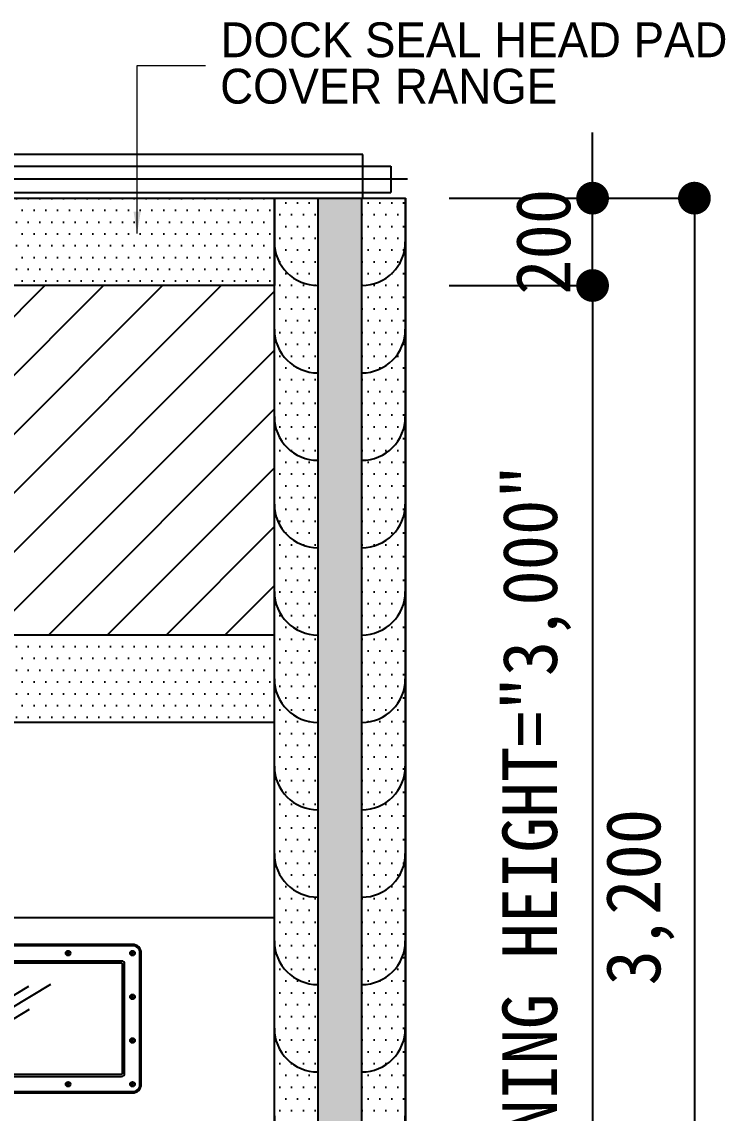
# Model space of a CAD drawing. Header units: millimetres. Extents: x 909 to 159266, y 137 to 21462.
# Drawn here: x 10528 to 12139, y 9386 to 11884 of the extents above; entities that cross this region are included whole.
import ezdxf

# ---------------------------------------------------------------- set-up
doc = ezdxf.new("R2010")
doc.units = ezdxf.units.MM
doc.header["$LTSCALE"] = 50
doc.header["$MEASUREMENT"] = 0
doc.linetypes.add('CEN', pattern=[62, 60, -1, 0, -1])
doc.linetypes.add('HIDDEN', pattern=[2, 1, -1])
doc.layers.get('Defpoints').update_dxf_attribs({"color": 181})
for name, color, linetype in [('252', 252, 'Continuous'), ('DIM', 7, 'Continuous'), ('OHD Panel', 5, 'Continuous')]:
    doc.layers.add(name, color=color, linetype=linetype)
doc.styles.add('2020음성 1차', font='나눔고딕Bold.ttf')
doc.styles.get("Standard").update_dxf_attribs({"font": 'NanumGothicBold.ttf'})
doc.styles.add('돋움체', font='')
doc.styles.add('헤드라인', font='')
doc.styles.get('돋움체').set_extended_font_data('DotumChe')
doc.styles.get('헤드라인').set_extended_font_data('HY울릉도M')
doc.dimstyles.new('ISO-25', dxfattribs={"dimtxt": 2.5, "dimasz": 2.5, "dimexe": 1.25, "dimexo": 0.625, "dimtad": 1, "dimtxsty": 'Standard', "dimcen": 2.5, "dimadec": 0, "dimazin": 0, "dimtfac": 1, "dimtmove": 0, "dimatfit": 3, "dimfxl": 1, "dimarcsym": 0})
doc.dimstyles.new('류재성$0', dxfattribs={"dimscale": 50, "dimtxt": 3, "dimasz": 1.5, "dimexe": 0, "dimexo": 2, "dimgap": 1, "dimtad": 1, "dimdec": 0, "dimdsep": 46, "dimlunit": 6, "dimtxsty": '2020음성 1차', "dimblk1": 'DOT', "dimblk2": 'DOT', "dimsah": 1, "dimcen": 0.09, "dimclrt": 4, "dimadec": 0, "dimazin": 0, "dimtfac": 1, "dimtdec": 4, "dimtofl": 0, "dimtmove": 0, "dimatfit": 3, "dimldrblk": 'DOT', "dimfxl": 1, "dimtolj": 1, "dimtzin": 0, "dimarcsym": 0})
pattern_1 = [(0, (-131276.867, 86558.742), (13.49375, 26.9875), [0, -26.9875])]

# ---------------------------------------------------------------- blocks, each defined once
blk = doc.blocks.new('_Dot')
at = {"layer": 'DIM', "color": 0, "lineweight": -2}
blk.add_line((-0.5, 0), (-1, 0), dxfattribs=at)
at = {"layer": 'DIM', "color": 0, "const_width": 0.5}
blk.add_lwpolyline([(-0.25, 0, 1), (0.25, 0, 1)], format="xyb", close=True, dxfattribs=at)
blk = doc.blocks.new('*D5524')
at = {"layer": '252', "color": 0, "lineweight": -2}
for p, q in [((11506.4, 11280.3), (11835.2, 11280.3)), ((11835.2, 11205.3), (11835.2, 8355.3)), ((11656.4, 8280.3), (11835.2, 8280.3))]:
    blk.add_line(p, q, dxfattribs=at)
at = {"layer": 'Defpoints', "color": 0}
for p in [(11406.4, 11280.3), (11556.4, 8280.3), (11835.2, 8280.3)]:
    blk.add_point(p, dxfattribs=at)
at = {"layer": '252', "color": 0, "linetype": 'ByBlock', "lineweight": -2, "xscale": 75, "yscale": 75, "zscale": 75}
for p, rotation in [((11835.2, 11280.3), 90), ((11835.2, 8280.3), 270)]:
    blk.add_blockref('_Dot', p, dxfattribs=dict(at, rotation=rotation))
at = {"layer": '252', "color": 4, "insert": (11707.4, 9780.3), "char_height": 125, "attachment_point": 5, "rotation": 90, "style": '돋움체'}
blk.add_mtext('\\A1;DOCK OPENING HEIGHT="3,000"', dxfattribs=at)
blk = doc.blocks.new('*D5525')
at = {"layer": '252', "color": 0, "lineweight": -2}
for p, q in [((11506.4, 11480.2), (12068.5, 11480.2)), ((12068.5, 11405.2), (12068.5, 8355.3)), ((11656.4, 8280.3), (12068.5, 8280.3))]:
    blk.add_line(p, q, dxfattribs=at)
at = {"layer": 'Defpoints', "color": 0}
for p in [(11406.4, 11480.2), (11556.4, 8280.3), (12068.5, 8280.3)]:
    blk.add_point(p, dxfattribs=at)
at = {"layer": '252', "color": 0, "linetype": 'ByBlock', "lineweight": -2, "xscale": 75, "yscale": 75, "zscale": 75}
for p, rotation in [((12068.5, 11480.2), 90), ((12068.5, 8280.3), 270)]:
    blk.add_blockref('_Dot', p, dxfattribs=dict(at, rotation=rotation))
at = {"layer": '252', "color": 4, "insert": (11944.1, 9880.3), "char_height": 125, "attachment_point": 5, "rotation": 90, "style": '돋움체'}
blk.add_mtext('\\A1;3,200', dxfattribs=at)
blk = doc.blocks.new('*D5526')
at = {"layer": '252', "color": 0, "lineweight": -2}
for p, q in [((11835.2, 11555.2), (11835.2, 11630.2)), ((11596.4, 11480.2), (11835.2, 11480.2)), ((11835.2, 11280.3), (11835.2, 11480.2)), ((11596.4, 11280.3), (11835.2, 11280.3)), ((11835.2, 11205.3), (11835.2, 11130.3))]:
    blk.add_line(p, q, dxfattribs=at)
at = {"layer": 'Defpoints', "color": 0}
for p in [(11496.4, 11480.2), (11835.2, 11480.2), (11496.4, 11280.3)]:
    blk.add_point(p, dxfattribs=at)
at = {"layer": '252', "color": 0, "linetype": 'ByBlock', "lineweight": -2, "xscale": 75, "yscale": 75, "zscale": 75}
for p, rotation in [((11835.2, 11480.2), 270), ((11835.2, 11280.3), 90)]:
    blk.add_blockref('_Dot', p, dxfattribs=dict(at, rotation=rotation))
at = {"layer": '252', "color": 4, "insert": (11722.6, 11380.3), "char_height": 125, "attachment_point": 5, "rotation": 90, "style": '돋움체'}
blk.add_mtext('\\A1;200', dxfattribs=at)
blk = doc.blocks.new('SIDE DUCK SEAL')
h = blk.add_hatch()
h.set_pattern_fill('DOTS', color=3, scale=17)
h.set_pattern_definition([(0, (0, 0), (13.49375, 26.9875), [0, -26.9875])])
h.paths.add_polyline_path([(142683.2, -75178.5, 0.414214), (142783.2, -75278.5), (142783.2, -75078.5), (142683.2, -75078.5)])
h.paths.add_polyline_path([(142683.2, -75178.5), (142683.2, -75278.5), (142783.2, -75278.5, -0.414214)], flags=17)
h.paths.add_polyline_path([(142983.2, -75178.5), (142983.2, -75078.5), (142883.2, -75078.5), (142883.2, -75278.5, 0.414214)])
h.paths.add_polyline_path([(142983.2, -75178.5, -0.414214), (142883.2, -75278.5), (142983.2, -75278.5)], flags=17)
h = blk.add_hatch(color=2)
h.dxf.hatch_style = 1
h.paths.add_polyline_path([(142883.2, -75078.5), (142783.2, -75078.5), (142783.2, -75278.5), (142883.2, -75278.5)])
at = {"layer": 'DIM', "color": 3}
for p, q in [((142783.2, -75278.5, 0), (142783.2, -75078.5, 0)), ((142883.2, -75278.5, 0), (142883.2, -75078.5, 0))]:
    blk.add_line(p, q, dxfattribs=at)
at = {"layer": 'DIM', "color": 3, "elevation": 0}
for points in [[(142683.2, -75278.5), (142683.2, -75078.5)], [(142983.2, -75078.5), (142983.2, -75078.5), (142983.2, -75278.5)]]:
    blk.add_lwpolyline(points, dxfattribs=at)
at = {"layer": 'DIM', "color": 3}
for centre, start, end in [((142783.2, -75178.5, 0), 180, 270), ((142883.2, -75178.5, 0), 270, 0)]:
    blk.add_arc(centre, 100, start, end, dxfattribs=at)
blk = doc.blocks.new('채광창 630X340X3T')
at = {"elevation": 0}
for points in [[(95296.2, -22646.9), (95296.2, -22346.9, 0.414214), (95276.2, -22326.9), (94686.2, -22326.9, 0.414214), (94666.2, -22346.9), (94666.2, -22646.9, 0.414214), (94686.2, -22666.9), (95276.2, -22666.9, 0.414214)], [(95293.2, -22646.9), (95293.2, -22346.9, 0.414214), (95276.2, -22329.9), (94686.2, -22329.9, 0.414214), (94669.2, -22346.9), (94669.2, -22646.9, 0.414214), (94686.2, -22663.9), (95276.2, -22663.9, 0.414214)], [(95258.2, -22621.9), (95258.2, -22371.9, 0.414214), (95251.2, -22364.9), (94711.2, -22364.9, 0.414214), (94704.2, -22371.9), (94704.2, -22621.9, 0.414214), (94711.2, -22628.9), (95251.2, -22628.9, 0.414214)], [(95253.2, -22621.9), (95253.2, -22371.9, 0.414214), (95251.2, -22369.9), (94711.2, -22369.9, 0.414214), (94709.2, -22371.9), (94709.2, -22621.9, 0.414214), (94711.2, -22623.9), (95251.2, -22623.9, 0.414214)]]:
    blk.add_lwpolyline(points, format="xyb", close=True, dxfattribs=at)
at = {"color": 4, "elevation": 0, "flags": 128}
for points in [[(95088.1, -22418.3), (94854.5, -22559.2)], [(95038.2, -22423.1), (94863, -22528.8)], [(95039.5, -22475.8), (94933.7, -22539.6)]]:
    blk.add_lwpolyline(points, dxfattribs=at)
for centre, radius in [((94686.2, -22346.9, 0), 5.5), ((94686.2, -22346.9, 0), 2.25), ((94833.7, -22346.9, 0), 5.5), ((94833.7, -22346.9, 0), 2.25), ((94981.2, -22346.9, 0), 5.5), ((94981.2, -22346.9, 0), 2.25), ((95128.7, -22346.9, 0), 5.5), ((95128.7, -22346.9, 0), 2.25), ((95276.2, -22346.9, 0), 5.5), ((95276.2, -22346.9, 0), 2.25), ((94686.2, -22446.9, 0), 5.5), ((94686.2, -22446.9, 0), 2.25), ((95276.2, -22446.9, 0), 5.5), ((95276.2, -22446.9, 0), 2.25), ((94686.2, -22546.9, 0), 5.5), ((94686.2, -22546.9, 0), 2.25), ((95276.2, -22546.9, 0), 5.5), ((95276.2, -22546.9, 0), 2.25), ((94686.2, -22646.9, 0), 5.5), ((94686.2, -22646.9, 0), 2.25), ((94833.7, -22646.9, 0), 5.5), ((94833.7, -22646.9, 0), 2.25), ((94981.2, -22646.9, 0), 5.5), ((94981.2, -22646.9, 0), 2.25), ((95128.7, -22646.9, 0), 5.5), ((95128.7, -22646.9, 0), 2.25), ((95276.2, -22646.9, 0), 5.5), ((95276.2, -22646.9, 0), 2.25)]:
    blk.add_circle(centre, radius)
blk = doc.blocks.new('*U5503')
at = {"rotation": 180}
blk.add_blockref('채광창 630X340X3T', (95726.2, -22746.9, 0), dxfattribs=at)
blk = doc.blocks.new('*U5502')
at = {"color": 0, "linetype": 'ByBlock', "lineweight": -2, "transparency": 16777216, "rotation": 180}
for p in [(839015.7, -73998.2, 0), (840075.7, -73998.2, 0)]:
    blk.add_blockref('*U5503', p, dxfattribs=at)

msp = doc.modelspace()

# ---------------------------------------------------------------- hatches: boundary and pattern name
h = msp.add_hatch()
h.set_pattern_fill('DOTS', color=3, scale=17)
h.set_pattern_definition(pattern_1)
h.paths.add_polyline_path([(8806.4, 11480.3), (11106.4, 11480.3), (11106.4, 11280.3), (8806.4, 11280.3)])
h = msp.add_hatch()
h.set_pattern_fill('ANSI31', color=256, scale=30)
h.set_pattern_definition([(45, (-41448.75, -24449.88), (-67.35192, 67.35192), [])])
h.paths.add_polyline_path([(8806.4, 11280.3), (11106.4, 11280.3), (11106.4, 10480.3), (8806.4, 10480.3)])
h = msp.add_hatch()
h.set_pattern_fill('DOTS', color=3, scale=17)
h.set_pattern_definition(pattern_1)
h.paths.add_polyline_path([(11106.4, 10280.3), (11106.4, 10480.3), (8806.4, 10480.3), (8806.4, 10280.3)])

# ---------------------------------------------------------------- linework, layer by layer
at = {"linetype": 'HIDDEN', "ltscale": 100}
for p, q in [((8600.2, 11553.7), (11309, 11553.7)), ((8600.2, 11493.2), (11309, 11493.2))]:
    msp.add_line(p, q, dxfattribs=at)
at = {"color": 1, "linetype": 'CEN', "ltscale": 10}
msp.add_line((11411, 11523.4), (8504.9, 11523.4), dxfattribs=at)
at = {"layer": 'DIM', "color": 3}
for p, q in [((11309, 11580.3), (8600.2, 11580.3)), ((11309, 11480.3), (11309, 11580.3)), ((11309, 11553.7), (11373.2, 11553.7)), ((11373.2, 11553.7), (11373.2, 11493.2)), ((11309, 11493.2), (11373.2, 11493.2)), ((11106.4, 11480.2), (11406.4, 11480.2)), ((11406.4, 11480.3), (11406.4, 8280.3)), ((11406.4, 8280.3), (11406.4, 11480.3)), ((11106.4, 10480.3), (8806.4, 10480.3)), ((11106.4, 10280.3), (8806.4, 10280.3))]:
    msp.add_line(p, q, dxfattribs=at)
msp.add_lwpolyline([(8806.4, 11480.3), (11106.4, 11480.3), (11106.4, 11280.3), (8806.4, 11280.3)], close=True, dxfattribs=at)
at = {"layer": 'OHD Panel', "color": 0}
msp.add_line((11106.4, 9833.2), (8806.4, 9833.2), dxfattribs=at)

# ---------------------------------------------------------------- block references
for name, p in [('SIDE DUCK SEAL', (-131576.9, 86558.7)), ('SIDE DUCK SEAL', (-131576.9, 86358.7)), ('SIDE DUCK SEAL', (-131576.9, 86158.7)), ('SIDE DUCK SEAL', (-131576.9, 85958.7)), ('SIDE DUCK SEAL', (-131576.9, 85758.7)), ('SIDE DUCK SEAL', (-131576.9, 85558.7)), ('SIDE DUCK SEAL', (-131576.9, 85358.7)), ('SIDE DUCK SEAL', (-131576.9, 85158.7)), ('SIDE DUCK SEAL', (-131576.9, 84958.7)), ('*U5502', (-828844.3, 83350.4)), ('SIDE DUCK SEAL', (-131576.9, 84758.7)), ('SIDE DUCK SEAL', (-131576.9, 84558.7))]:
    msp.add_blockref(name, p)

# ---------------------------------------------------------------- texts
at = {"color": 3, "style": '헤드라인'}
for s, p in [('DOCK SEAL HEAD PAD', (10983.2, 11802.8)), ('COVER RANGE', (10982.2, 11696.6))]:
    msp.add_text(s, height=79.834, dxfattribs=at).set_placement(p)

# ---------------------------------------------------------------- dimensions: what is measured, and where the dimension line sits
at = {"layer": '252', "color": 0}
for base, p1, p2, override, picture, middle in [((11835.2, 11480.2), (11496.4, 11280.3), (11496.4, 11480.2), {"dimtxt": 2.5, "dimtxsty": '돋움체', "dimtix": 1, "dimtofl": 1}, '*D5526', (11722.6, 11380.3)), ((12068.5, 8280.3), (11406.4, 11480.2), (11556.4, 8280.3), {"dimtxt": 2.5, "dimtxsty": '돋움체'}, '*D5525', (11944.1, 9880.3))]:
    dim = msp.add_linear_dim(base=base, p1=p1, p2=p2, angle=90, dimstyle='류재성$0', override=override, dxfattribs=at)
    dim.commit()
    dim.dimension.update_dxf_attribs({"geometry": picture, "text_midpoint": middle})
dim = msp.add_linear_dim(base=(11835.2, 8280.3), p1=(11406.4, 11280.3), p2=(11556.4, 8280.3), angle=90, text='DOCK OPENING HEIGHT="<>"', dimstyle='류재성$0', override={"dimtxt": 2.5, "dimtxsty": '돋움체'}, dxfattribs=at)
dim.commit()
dim.dimension.update_dxf_attribs({"geometry": '*D5524', "text_midpoint": (11707.4, 9780.3)})

# ---------------------------------------------------------------- leaders
msp.add_leader([(10792, 11399.5), (10792, 11784), (10948.9, 11784)], dimstyle='ISO-25', override={"dimasz": 50, "dimtad": 0, "dimclrd": 1, "dimlwd": 9})

doc.saveas('drawing.dxf')
